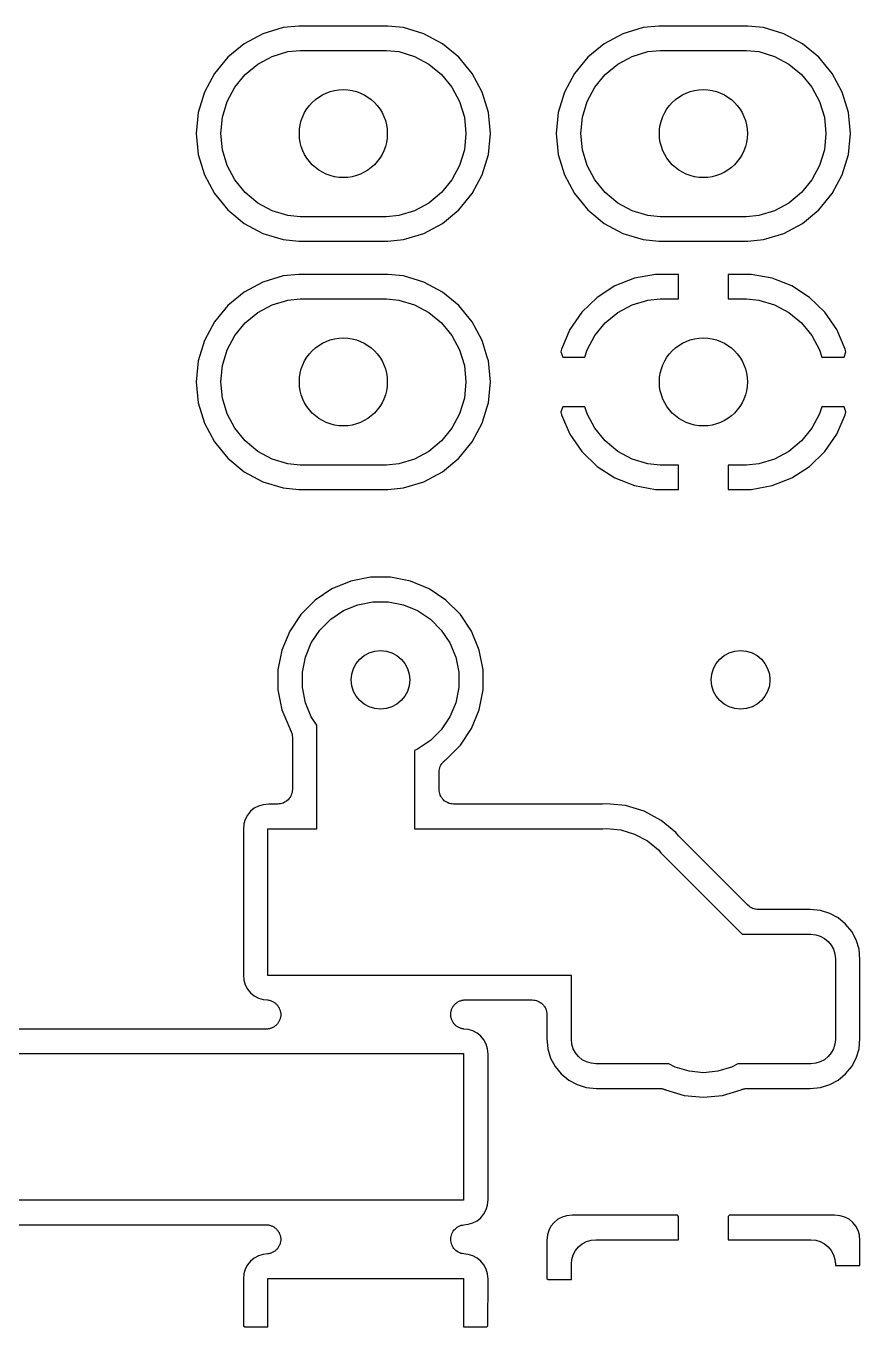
# Model space of a CAD drawing. Extents: x 44 to 126, y -146 to -44.
# Drawn here: x 97.47 to 106, y -107.46 to -94.15 of the extents above; entities that cross this region are included whole.
import ezdxf

# ---------------------------------------------------------------- set-up
doc = ezdxf.new("R2010")
doc.units = 0
doc.layers.add('BLACK', color=7, linetype='CONTINUOUS')

msp = doc.modelspace()

# ---------------------------------------------------------------- linework, layer by layer
at = {"layer": 'BLACK', "linetype": 'CONTINUOUS'}
for p, q in [((100.095, -94.1659), (99.888, -94.2288)), ((100.257, -94.15), (100.095, -94.1659)), ((101.165, -94.15), (100.257, -94.15)), ((101.327, -94.1659), (101.165, -94.15)), ((101.534, -94.2288), (101.327, -94.1659)), ((103.778, -94.1659), (103.571, -94.2288)), ((103.94, -94.15), (103.778, -94.1659)), ((104.848, -94.15), (103.94, -94.15)), ((105.01, -94.1659), (104.848, -94.15)), ((105.217, -94.2288), (105.01, -94.1659)), ((99.6969, -94.331), (99.5294, -94.4684)), ((99.888, -94.2288), (99.6969, -94.331)), ((101.725, -94.331), (101.534, -94.2288)), ((101.893, -94.4684), (101.725, -94.331)), ((103.38, -94.331), (103.212, -94.4684)), ((103.571, -94.2288), (103.38, -94.331)), ((105.408, -94.331), (105.217, -94.2288)), ((105.576, -94.4684), (105.408, -94.331)), ((99.5294, -94.4684), (99.392, -94.6359)), ((99.8365, -94.5398), (99.9841, -94.4609)), ((99.9841, -94.4609), (100.144, -94.4123)), ((100.144, -94.4123), (100.269, -94.4)), ((100.269, -94.4), (101.153, -94.4)), ((101.153, -94.4), (101.278, -94.4123)), ((101.278, -94.4123), (101.438, -94.4609)), ((101.438, -94.4609), (101.586, -94.5398)), ((102.03, -94.6359), (101.893, -94.4684)), ((103.212, -94.4684), (103.075, -94.6359)), ((103.519, -94.5398), (103.667, -94.4609)), ((103.667, -94.4609), (103.827, -94.4123)), ((103.827, -94.4123), (103.952, -94.4)), ((103.952, -94.4), (104.836, -94.4)), ((104.836, -94.4), (104.961, -94.4123)), ((104.961, -94.4123), (105.121, -94.4609)), ((105.121, -94.4609), (105.269, -94.5398)), ((105.713, -94.6359), (105.576, -94.4684)), ((99.7071, -94.6461), (99.8365, -94.5398)), ((101.586, -94.5398), (101.715, -94.6461)), ((103.39, -94.6461), (103.519, -94.5398)), ((105.269, -94.5398), (105.398, -94.6461)), ((99.392, -94.6359), (99.2898, -94.827)), ((99.6008, -94.7755), (99.7071, -94.6461)), ((101.715, -94.6461), (101.821, -94.7755)), ((102.132, -94.827), (102.03, -94.6359)), ((103.075, -94.6359), (102.973, -94.827)), ((103.284, -94.7755), (103.39, -94.6461)), ((105.398, -94.6461), (105.504, -94.7755)), ((105.815, -94.827), (105.713, -94.6359)), ((99.2898, -94.827), (99.2269, -95.0344)), ((99.5219, -94.9231), (99.6008, -94.7755)), ((101.821, -94.7755), (101.9, -94.9231)), ((102.195, -95.0344), (102.132, -94.827)), ((102.973, -94.827), (102.91, -95.0344)), ((103.205, -94.9231), (103.284, -94.7755)), ((105.504, -94.7755), (105.583, -94.9231)), ((105.878, -95.0344), (105.815, -94.827)), ((99.4733, -95.0834), (99.5219, -94.9231)), ((101.9, -94.9231), (101.949, -95.0834)), ((103.156, -95.0834), (103.205, -94.9231)), ((105.583, -94.9231), (105.632, -95.0834)), ((99.2269, -95.0344), (99.2057, -95.25)), ((99.4569, -95.25), (99.4733, -95.0834)), ((101.949, -95.0834), (101.965, -95.25)), ((102.216, -95.25), (102.195, -95.0344)), ((102.91, -95.0344), (102.889, -95.25)), ((103.14, -95.25), (103.156, -95.0834)), ((105.632, -95.0834), (105.648, -95.25)), ((105.899, -95.25), (105.878, -95.0344)), ((99.2057, -95.25), (99.2269, -95.4656)), ((99.4733, -95.4166), (99.4569, -95.25)), ((101.965, -95.25), (101.949, -95.4166)), ((102.195, -95.4656), (102.216, -95.25)), ((102.889, -95.25), (102.91, -95.4656)), ((103.156, -95.4166), (103.14, -95.25)), ((105.648, -95.25), (105.632, -95.4166)), ((105.878, -95.4656), (105.899, -95.25)), ((99.2269, -95.4656), (99.2898, -95.673)), ((99.5219, -95.5769), (99.4733, -95.4166)), ((101.949, -95.4166), (101.9, -95.5769)), ((102.132, -95.673), (102.195, -95.4656)), ((102.91, -95.4656), (102.973, -95.673)), ((103.205, -95.5769), (103.156, -95.4166)), ((105.632, -95.4166), (105.583, -95.5769)), ((105.815, -95.673), (105.878, -95.4656)), ((99.6008, -95.7245), (99.5219, -95.5769)), ((101.9, -95.5769), (101.821, -95.7245)), ((103.284, -95.7245), (103.205, -95.5769)), ((105.583, -95.5769), (105.504, -95.7245)), ((99.2898, -95.673), (99.392, -95.8641)), ((99.7071, -95.8539), (99.6008, -95.7245)), ((101.821, -95.7245), (101.715, -95.8539)), ((102.03, -95.8641), (102.132, -95.673)), ((102.973, -95.673), (103.075, -95.8641)), ((103.39, -95.8539), (103.284, -95.7245)), ((105.504, -95.7245), (105.398, -95.8539)), ((105.713, -95.8641), (105.815, -95.673)), ((99.392, -95.8641), (99.5294, -96.0316)), ((99.8365, -95.9602), (99.7071, -95.8539)), ((101.715, -95.8539), (101.586, -95.9602)), ((101.893, -96.0316), (102.03, -95.8641)), ((103.075, -95.8641), (103.212, -96.0316)), ((103.519, -95.9602), (103.39, -95.8539)), ((105.398, -95.8539), (105.269, -95.9602)), ((105.576, -96.0316), (105.713, -95.8641)), ((99.5294, -96.0316), (99.6969, -96.169)), ((99.9841, -96.0391), (99.8365, -95.9602)), ((100.144, -96.0877), (99.9841, -96.0391)), ((101.438, -96.0391), (101.278, -96.0877)), ((101.586, -95.9602), (101.438, -96.0391)), ((101.725, -96.169), (101.893, -96.0316)), ((103.212, -96.0316), (103.38, -96.169)), ((103.667, -96.0391), (103.519, -95.9602)), ((103.827, -96.0877), (103.667, -96.0391)), ((105.121, -96.0391), (104.961, -96.0877)), ((105.269, -95.9602), (105.121, -96.0391)), ((105.408, -96.169), (105.576, -96.0316)), ((99.6969, -96.169), (99.888, -96.2712)), ((100.269, -96.1), (100.144, -96.0877)), ((101.153, -96.1), (100.269, -96.1)), ((101.278, -96.0877), (101.153, -96.1)), ((101.534, -96.2712), (101.725, -96.169)), ((103.38, -96.169), (103.571, -96.2712)), ((103.952, -96.1), (103.827, -96.0877)), ((104.836, -96.1), (103.952, -96.1)), ((104.961, -96.0877), (104.836, -96.1)), ((105.217, -96.2712), (105.408, -96.169)), ((99.888, -96.2712), (100.095, -96.3341)), ((100.095, -96.3341), (100.257, -96.35)), ((101.165, -96.35), (101.327, -96.3341)), ((101.327, -96.3341), (101.534, -96.2712)), ((103.571, -96.2712), (103.778, -96.3341)), ((103.778, -96.3341), (103.94, -96.35)), ((104.848, -96.35), (105.01, -96.3341)), ((105.01, -96.3341), (105.217, -96.2712)), ((100.257, -96.35), (101.165, -96.35)), ((103.94, -96.35), (104.848, -96.35)), ((100.095, -96.7059), (99.888, -96.7688)), ((100.257, -96.69), (100.095, -96.7059)), ((101.165, -96.69), (100.257, -96.69)), ((101.327, -96.7059), (101.165, -96.69)), ((101.534, -96.7688), (101.327, -96.7059)), ((103.69, -96.7292), (103.489, -96.8089)), ((103.904, -96.69), (103.69, -96.7292)), ((104.14, -96.69), (103.904, -96.69)), ((104.14, -96.94), (104.14, -96.69)), ((104.648, -96.69), (104.648, -96.94)), ((104.884, -96.69), (104.648, -96.69)), ((105.098, -96.7292), (104.884, -96.69)), ((105.299, -96.8089), (105.098, -96.7292)), ((99.888, -96.7688), (99.6969, -96.871)), ((101.725, -96.871), (101.534, -96.7688)), ((103.489, -96.8089), (103.307, -96.9264)), ((105.481, -96.9264), (105.299, -96.8089)), ((99.6969, -96.871), (99.5294, -97.0084)), ((99.9841, -97.0009), (100.144, -96.9523)), ((100.144, -96.9523), (100.269, -96.94)), ((100.269, -96.94), (101.153, -96.94)), ((101.153, -96.94), (101.278, -96.9523)), ((101.278, -96.9523), (101.438, -97.0009)), ((101.893, -97.0084), (101.725, -96.871)), ((103.307, -96.9264), (103.152, -97.077)), ((103.667, -97.0009), (103.827, -96.9523)), ((103.827, -96.9523), (103.952, -96.94)), ((103.952, -96.94), (104.14, -96.94)), ((104.648, -96.94), (104.836, -96.94)), ((104.836, -96.94), (104.961, -96.9523)), ((104.961, -96.9523), (105.121, -97.0009)), ((105.636, -97.077), (105.481, -96.9264)), ((99.5294, -97.0084), (99.392, -97.1759)), ((99.7071, -97.1861), (99.8365, -97.0798)), ((99.8365, -97.0798), (99.9841, -97.0009)), ((101.438, -97.0009), (101.586, -97.0798)), ((101.586, -97.0798), (101.715, -97.1861)), ((102.03, -97.1759), (101.893, -97.0084)), ((103.152, -97.077), (103.029, -97.2551)), ((103.39, -97.1861), (103.519, -97.0798)), ((103.519, -97.0798), (103.667, -97.0009)), ((105.121, -97.0009), (105.269, -97.0798)), ((105.269, -97.0798), (105.398, -97.1861)), ((105.759, -97.2551), (105.636, -97.077)), ((99.392, -97.1759), (99.2898, -97.367)), ((99.6008, -97.3155), (99.7071, -97.1861)), ((101.715, -97.1861), (101.821, -97.3155)), ((102.132, -97.367), (102.03, -97.1759)), ((103.029, -97.2551), (102.942, -97.4546)), ((103.284, -97.3155), (103.39, -97.1861)), ((105.398, -97.1861), (105.504, -97.3155)), ((105.846, -97.4546), (105.759, -97.2551)), ((99.2898, -97.367), (99.2269, -97.5744)), ((99.5219, -97.4631), (99.6008, -97.3155)), ((101.821, -97.3155), (101.9, -97.4631)), ((102.183, -97.536), (102.132, -97.367)), ((103.205, -97.4631), (103.284, -97.3155)), ((105.504, -97.3155), (105.583, -97.4631)), ((99.4733, -97.6234), (99.5219, -97.4631)), ((101.9, -97.4631), (101.949, -97.6234)), ((102.942, -97.4546), (102.936, -97.4834)), ((102.936, -97.4834), (102.955, -97.536)), ((103.183, -97.536), (103.205, -97.4631)), ((105.583, -97.4631), (105.605, -97.536)), ((105.833, -97.536), (105.852, -97.4834)), ((105.852, -97.4834), (105.846, -97.4546)), ((99.2269, -97.5744), (99.2057, -97.79)), ((99.4569, -97.79), (99.4733, -97.6234)), ((101.949, -97.6234), (101.965, -97.79)), ((102.195, -97.5744), (102.183, -97.536)), ((102.183, -97.536), (102.183, -97.536)), ((102.216, -97.79), (102.195, -97.5744)), ((102.955, -97.536), (103.183, -97.536)), ((105.605, -97.536), (105.833, -97.536)), ((99.2057, -97.79), (99.2269, -98.0056)), ((99.4733, -97.9566), (99.4569, -97.79)), ((101.965, -97.79), (101.949, -97.9566)), ((102.195, -98.0056), (102.216, -97.79)), ((99.2269, -98.0056), (99.2898, -98.213)), ((99.5219, -98.1169), (99.4733, -97.9566)), ((101.949, -97.9566), (101.9, -98.1169)), ((102.132, -98.213), (102.183, -98.044)), ((102.183, -98.044), (102.195, -98.0056)), ((102.183, -98.044), (102.183, -98.044)), ((102.955, -98.044), (102.936, -98.0966)), ((103.183, -98.044), (102.955, -98.044)), ((103.205, -98.1169), (103.183, -98.044)), ((105.605, -98.044), (105.583, -98.1169)), ((105.833, -98.044), (105.605, -98.044)), ((105.852, -98.0966), (105.833, -98.044)), ((99.6008, -98.2645), (99.5219, -98.1169)), ((101.9, -98.1169), (101.821, -98.2645)), ((102.936, -98.0966), (102.942, -98.1254)), ((102.942, -98.1254), (103.029, -98.3249)), ((103.284, -98.2645), (103.205, -98.1169)), ((105.583, -98.1169), (105.504, -98.2645)), ((105.759, -98.3249), (105.846, -98.1254)), ((105.846, -98.1254), (105.852, -98.0966)), ((99.2898, -98.213), (99.392, -98.4041)), ((99.7071, -98.3939), (99.6008, -98.2645)), ((101.821, -98.2645), (101.715, -98.3939)), ((102.03, -98.4041), (102.132, -98.213)), ((103.029, -98.3249), (103.152, -98.503)), ((103.39, -98.3939), (103.284, -98.2645)), ((105.504, -98.2645), (105.398, -98.3939)), ((105.636, -98.503), (105.759, -98.3249)), ((99.392, -98.4041), (99.5294, -98.5716)), ((99.8365, -98.5002), (99.7071, -98.3939)), ((101.715, -98.3939), (101.586, -98.5002)), ((101.893, -98.5716), (102.03, -98.4041)), ((103.519, -98.5002), (103.39, -98.3939)), ((105.398, -98.3939), (105.269, -98.5002)), ((99.5294, -98.5716), (99.6969, -98.709)), ((99.9841, -98.5791), (99.8365, -98.5002)), ((100.144, -98.6277), (99.9841, -98.5791)), ((101.438, -98.5791), (101.278, -98.6277)), ((101.586, -98.5002), (101.438, -98.5791)), ((101.725, -98.709), (101.893, -98.5716)), ((103.152, -98.503), (103.307, -98.6536)), ((103.667, -98.5791), (103.519, -98.5002)), ((103.827, -98.6277), (103.667, -98.5791)), ((105.121, -98.5791), (104.961, -98.6277)), ((105.269, -98.5002), (105.121, -98.5791)), ((105.481, -98.6536), (105.636, -98.503)), ((99.6969, -98.709), (99.888, -98.8112)), ((100.269, -98.64), (100.144, -98.6277)), ((101.153, -98.64), (100.269, -98.64)), ((101.278, -98.6277), (101.153, -98.64)), ((101.534, -98.8112), (101.725, -98.709)), ((103.307, -98.6536), (103.489, -98.7711)), ((103.952, -98.64), (103.827, -98.6277)), ((104.14, -98.64), (103.952, -98.64)), ((104.14, -98.89), (104.14, -98.64)), ((104.836, -98.64), (104.648, -98.64)), ((104.648, -98.64), (104.648, -98.89)), ((104.961, -98.6277), (104.836, -98.64)), ((105.299, -98.7711), (105.481, -98.6536)), ((99.888, -98.8112), (100.095, -98.8741)), ((101.327, -98.8741), (101.534, -98.8112)), ((103.489, -98.7711), (103.69, -98.8508)), ((103.69, -98.8508), (103.904, -98.89)), ((104.884, -98.89), (105.098, -98.8508)), ((105.098, -98.8508), (105.299, -98.7711)), ((100.095, -98.8741), (100.257, -98.89)), ((100.257, -98.89), (101.165, -98.89)), ((101.165, -98.89), (101.327, -98.8741)), ((103.904, -98.89), (104.14, -98.89)), ((104.648, -98.89), (104.884, -98.89)), ((100.989, -99.788), (100.786, -99.8284)), ((101.195, -99.788), (100.989, -99.788)), ((101.398, -99.8284), (101.195, -99.788)), ((100.595, -99.9075), (100.423, -100.022)), ((100.786, -99.8284), (100.595, -99.9075)), ((101.589, -99.9075), (101.398, -99.8284)), ((101.761, -100.022), (101.589, -99.9075)), ((100.423, -100.022), (100.276, -100.169)), ((100.859, -100.069), (101.013, -100.038)), ((101.013, -100.038), (101.171, -100.038)), ((101.171, -100.038), (101.325, -100.069)), ((101.908, -100.169), (101.761, -100.022)), ((100.276, -100.169), (100.162, -100.341)), ((100.582, -100.217), (100.713, -100.129)), ((100.713, -100.129), (100.859, -100.069)), ((101.325, -100.069), (101.471, -100.129)), ((101.471, -100.129), (101.602, -100.217)), ((102.022, -100.341), (101.908, -100.169)), ((100.471, -100.328), (100.582, -100.217)), ((101.602, -100.217), (101.713, -100.328)), ((100.162, -100.341), (100.082, -100.532)), ((100.323, -100.605), (100.383, -100.459)), ((100.383, -100.459), (100.471, -100.328)), ((101.713, -100.328), (101.801, -100.459)), ((101.801, -100.459), (101.861, -100.605)), ((102.102, -100.532), (102.022, -100.341)), ((100.082, -100.532), (100.042, -100.735)), ((102.142, -100.735), (102.102, -100.532)), ((100.292, -100.759), (100.323, -100.605)), ((101.861, -100.605), (101.892, -100.759)), ((100.042, -100.735), (100.042, -100.941)), ((100.292, -100.917), (100.292, -100.759)), ((101.892, -100.759), (101.892, -100.917)), ((102.142, -100.941), (102.142, -100.735)), ((100.042, -100.941), (100.082, -101.144)), ((100.323, -101.071), (100.292, -100.917)), ((101.892, -100.917), (101.861, -101.071)), ((102.102, -101.144), (102.142, -100.941)), ((100.383, -101.217), (100.323, -101.071)), ((101.861, -101.071), (101.801, -101.217)), ((100.082, -101.144), (100.162, -101.335)), ((100.44, -101.302), (100.383, -101.217)), ((101.801, -101.217), (101.713, -101.348)), ((102.022, -101.335), (102.102, -101.144)), ((100.162, -101.335), (100.165, -101.34)), ((100.165, -101.34), (100.165, -101.34)), ((100.165, -101.34), (100.165, -101.341)), ((100.165, -101.341), (100.165, -101.341)), ((100.165, -101.341), (100.166, -101.342)), ((100.166, -101.342), (100.172, -101.354)), ((100.172, -101.354), (100.179, -101.366)), ((100.179, -101.366), (100.179, -101.367)), ((100.179, -101.367), (100.179, -101.368)), ((100.179, -101.368), (100.183, -101.381)), ((100.183, -101.381), (100.187, -101.394)), ((100.44, -102.36), (100.44, -101.302)), ((101.713, -101.348), (101.602, -101.459)), ((101.908, -101.507), (102.022, -101.335)), ((100.187, -101.394), (100.187, -101.395)), ((100.187, -101.395), (100.187, -101.396)), ((100.187, -101.396), (100.189, -101.41)), ((100.189, -101.41), (100.19, -101.424)), ((100.19, -101.424), (100.19, -101.958)), ((101.602, -101.459), (101.471, -101.547)), ((101.761, -101.654), (101.908, -101.507)), ((101.471, -101.547), (101.44, -101.56)), ((101.44, -101.56), (101.44, -102.36)), ((101.746, -101.666), (101.757, -101.657)), ((101.757, -101.657), (101.761, -101.654)), ((101.69, -101.779), (101.692, -101.766)), ((101.69, -101.781), (101.69, -101.779)), ((101.69, -101.958), (101.69, -101.781)), ((101.69, -101.781), (101.69, -101.781)), ((101.69, -101.781), (101.69, -101.781)), ((101.69, -101.781), (101.69, -101.781)), ((101.692, -101.766), (101.693, -101.752)), ((101.693, -101.75), (101.697, -101.737)), ((101.693, -101.751), (101.693, -101.75)), ((101.693, -101.752), (101.693, -101.751)), ((101.697, -101.737), (101.702, -101.724)), ((101.702, -101.722), (101.709, -101.71)), ((101.702, -101.723), (101.702, -101.722)), ((101.702, -101.724), (101.702, -101.723)), ((101.709, -101.71), (101.715, -101.698)), ((101.715, -101.698), (101.716, -101.697)), ((101.716, -101.697), (101.725, -101.686)), ((101.716, -101.697), (101.716, -101.697)), ((101.725, -101.686), (101.734, -101.675)), ((101.734, -101.675), (101.735, -101.675)), ((101.735, -101.674), (101.746, -101.666)), ((101.735, -101.675), (101.735, -101.674)), ((100.155, -102.054), (100.146, -102.065)), ((100.164, -102.043), (100.155, -102.054)), ((100.171, -102.029), (100.164, -102.042)), ((100.164, -102.042), (100.164, -102.042)), ((100.164, -102.042), (100.164, -102.043)), ((100.178, -102.017), (100.171, -102.029)), ((100.182, -102.003), (100.178, -102.016)), ((100.178, -102.016), (100.178, -102.017)), ((100.178, -102.017), (100.178, -102.017)), ((100.187, -101.989), (100.182, -102.003)), ((100.188, -101.974), (100.187, -101.988)), ((100.187, -101.988), (100.187, -101.989)), ((100.187, -101.989), (100.187, -101.989)), ((100.19, -101.96), (100.188, -101.974)), ((100.19, -101.958), (100.19, -101.959)), ((100.19, -101.959), (100.19, -101.959)), ((100.19, -101.959), (100.19, -101.959)), ((100.19, -101.959), (100.19, -101.96)), ((101.691, -101.972), (101.69, -101.958)), ((101.693, -101.986), (101.691, -101.972)), ((101.693, -101.987), (101.693, -101.986)), ((101.697, -102.001), (101.693, -101.987)), ((101.693, -101.987), (101.693, -101.987)), ((101.701, -102.014), (101.697, -102.001)), ((101.701, -102.015), (101.701, -102.014)), ((101.708, -102.028), (101.701, -102.015)), ((101.701, -102.015), (101.701, -102.015)), ((101.714, -102.04), (101.708, -102.028)), ((101.715, -102.041), (101.714, -102.04)), ((101.724, -102.052), (101.715, -102.041)), ((101.715, -102.041), (101.715, -102.041)), ((101.733, -102.063), (101.724, -102.052)), ((99.7624, -102.182), (99.7311, -102.22)), ((99.8004, -102.151), (99.7624, -102.182)), ((99.8439, -102.128), (99.8004, -102.151)), ((99.891, -102.114), (99.8439, -102.128)), ((99.9474, -102.108), (99.891, -102.114)), ((100.04, -102.108), (99.9474, -102.108)), ((100.054, -102.107), (100.04, -102.108)), ((100.068, -102.105), (100.054, -102.107)), ((100.069, -102.105), (100.068, -102.105)), ((100.083, -102.101), (100.069, -102.105)), ((100.069, -102.105), (100.069, -102.105)), ((100.096, -102.097), (100.083, -102.101)), ((100.097, -102.097), (100.096, -102.097)), ((100.11, -102.09), (100.097, -102.097)), ((100.097, -102.097), (100.097, -102.097)), ((100.122, -102.084), (100.11, -102.09)), ((100.123, -102.083), (100.122, -102.084)), ((100.134, -102.074), (100.123, -102.083)), ((100.123, -102.083), (100.123, -102.083)), ((100.145, -102.065), (100.134, -102.074)), ((100.146, -102.065), (100.145, -102.065)), ((100.145, -102.065), (100.145, -102.065)), ((101.734, -102.064), (101.733, -102.063)), ((101.733, -102.063), (101.733, -102.063)), ((101.744, -102.073), (101.734, -102.064)), ((101.755, -102.082), (101.744, -102.073)), ((101.756, -102.082), (101.755, -102.082)), ((101.769, -102.089), (101.756, -102.082)), ((101.756, -102.082), (101.756, -102.082)), ((101.781, -102.096), (101.769, -102.089)), ((101.782, -102.096), (101.781, -102.096)), ((101.781, -102.096), (101.781, -102.096)), ((101.795, -102.101), (101.782, -102.096)), ((101.809, -102.105), (101.795, -102.101)), ((101.81, -102.105), (101.809, -102.105)), ((101.809, -102.105), (101.809, -102.105)), ((101.824, -102.106), (101.81, -102.105)), ((101.838, -102.108), (101.824, -102.106)), ((101.839, -102.108), (101.838, -102.108)), ((101.84, -102.108), (101.839, -102.108)), ((101.839, -102.108), (101.839, -102.108)), ((101.839, -102.108), (101.839, -102.108)), ((101.933, -102.108), (101.84, -102.108)), ((101.945, -102.109), (101.933, -102.108)), ((101.951, -102.109), (101.945, -102.109)), ((101.958, -102.11), (101.951, -102.109)), ((101.96, -102.11), (101.958, -102.11)), ((103.346, -102.11), (101.96, -102.11)), ((103.352, -102.109), (103.346, -102.11)), ((103.359, -102.109), (103.352, -102.109)), ((103.361, -102.109), (103.359, -102.109)), ((103.402, -102.105), (103.361, -102.109)), ((103.444, -102.109), (103.402, -102.105)), ((103.599, -102.124), (103.444, -102.109)), ((103.444, -102.109), (103.444, -102.109)), ((103.787, -102.182), (103.599, -102.124)), ((103.961, -102.275), (103.787, -102.182)), ((99.6936, -102.311), (99.6881, -102.367)), ((99.7079, -102.264), (99.6936, -102.311)), ((99.7311, -102.22), (99.7079, -102.264)), ((104.113, -102.399), (103.961, -102.275)), ((99.6881, -102.367), (99.6881, -103.853)), ((99.94, -103.86), (99.94, -102.36)), ((99.94, -102.36), (100.44, -102.36)), ((101.44, -102.36), (103.366, -102.36)), ((103.366, -102.36), (103.402, -102.356)), ((103.402, -102.356), (103.439, -102.36)), ((103.439, -102.36), (103.439, -102.36)), ((103.439, -102.36), (103.55, -102.371)), ((103.55, -102.371), (103.691, -102.414)), ((103.691, -102.414), (103.821, -102.483)), ((104.14, -102.432), (104.113, -102.399)), ((104.144, -102.436), (104.14, -102.432)), ((104.148, -102.441), (104.144, -102.436)), ((104.15, -102.443), (104.148, -102.441)), ((104.85, -103.143), (104.15, -102.443)), ((103.821, -102.483), (103.935, -102.577)), ((103.935, -102.577), (103.959, -102.606)), ((103.959, -102.606), (104.792, -103.439)), ((104.861, -103.152), (104.85, -103.143)), ((104.871, -103.161), (104.861, -103.152)), ((104.872, -103.161), (104.871, -103.161)), ((104.872, -103.162), (104.872, -103.161)), ((104.885, -103.168), (104.872, -103.162)), ((104.897, -103.175), (104.885, -103.168)), ((104.898, -103.175), (104.897, -103.175)), ((104.898, -103.176), (104.898, -103.175)), ((104.912, -103.18), (104.898, -103.176)), ((104.925, -103.184), (104.912, -103.18)), ((104.926, -103.184), (104.925, -103.184)), ((104.94, -103.186), (104.926, -103.184)), ((104.926, -103.184), (104.926, -103.184)), ((104.954, -103.187), (104.94, -103.186)), ((104.955, -103.187), (104.954, -103.187)), ((104.956, -103.187), (104.955, -103.187)), ((104.955, -103.187), (104.955, -103.187)), ((104.955, -103.187), (104.955, -103.187)), ((105.487, -103.187), (104.956, -103.187)), ((105.592, -103.197), (105.487, -103.187)), ((105.686, -103.226), (105.592, -103.197)), ((105.772, -103.272), (105.686, -103.226)), ((105.848, -103.335), (105.772, -103.272)), ((105.911, -103.411), (105.848, -103.335)), ((104.792, -103.439), (105.494, -103.439)), ((105.494, -103.439), (105.543, -103.444)), ((105.543, -103.444), (105.59, -103.458)), ((105.59, -103.458), (105.633, -103.481)), ((105.633, -103.481), (105.671, -103.512)), ((105.671, -103.512), (105.702, -103.55)), ((105.957, -103.497), (105.911, -103.411)), ((105.986, -103.591), (105.957, -103.497)), ((105.702, -103.55), (105.725, -103.593)), ((105.725, -103.593), (105.739, -103.64)), ((105.739, -103.64), (105.744, -103.689)), ((105.996, -103.696), (105.986, -103.591)), ((105.744, -103.689), (105.744, -104.514)), ((105.996, -104.507), (105.996, -103.696)), ((99.6881, -103.853), (99.6936, -103.909)), ((99.6936, -103.909), (99.7079, -103.956)), ((103.044, -103.86), (99.94, -103.86)), ((103.044, -104.514), (103.044, -103.86)), ((99.7079, -103.956), (99.7311, -104)), ((99.7311, -104), (99.7624, -104.038)), ((99.7624, -104.038), (99.8004, -104.069)), ((99.8004, -104.069), (99.8439, -104.092)), ((99.8439, -104.092), (99.891, -104.106)), ((99.891, -104.106), (99.9351, -104.111)), ((99.9351, -104.111), (99.9371, -104.111)), ((99.9371, -104.111), (99.9443, -104.112)), ((99.9443, -104.112), (99.9515, -104.113)), ((99.9515, -104.113), (99.9586, -104.116)), ((99.9586, -104.116), (99.9658, -104.117)), ((99.9658, -104.117), (99.9725, -104.12)), ((99.9725, -104.12), (99.9794, -104.122)), ((99.9794, -104.122), (99.9859, -104.126)), ((99.9859, -104.126), (99.9927, -104.129)), ((99.9927, -104.129), (99.9987, -104.133)), ((99.9987, -104.133), (100.005, -104.136)), ((100.005, -104.136), (100.011, -104.141)), ((100.011, -104.141), (100.017, -104.145)), ((100.017, -104.145), (100.022, -104.15)), ((100.022, -104.15), (100.028, -104.155)), ((100.028, -104.155), (100.032, -104.161)), ((100.032, -104.161), (100.037, -104.166)), ((100.037, -104.166), (100.041, -104.172)), ((100.041, -104.172), (100.046, -104.178)), ((100.046, -104.178), (100.049, -104.184)), ((100.049, -104.184), (100.053, -104.191)), ((101.828, -104.189), (101.832, -104.183)), ((101.832, -104.183), (101.835, -104.176)), ((101.835, -104.176), (101.84, -104.17)), ((101.84, -104.17), (101.844, -104.164)), ((101.844, -104.164), (101.849, -104.159)), ((101.849, -104.159), (101.854, -104.154)), ((101.854, -104.154), (101.86, -104.149)), ((101.86, -104.149), (101.865, -104.144)), ((101.865, -104.144), (101.871, -104.14)), ((101.871, -104.14), (101.877, -104.135)), ((101.877, -104.135), (101.883, -104.132)), ((101.883, -104.132), (101.889, -104.128)), ((101.889, -104.128), (101.896, -104.125)), ((101.896, -104.125), (101.902, -104.121)), ((101.902, -104.121), (101.91, -104.119)), ((101.91, -104.119), (101.916, -104.116)), ((101.916, -104.116), (101.924, -104.115)), ((101.924, -104.115), (101.931, -104.113)), ((101.931, -104.113), (101.938, -104.112)), ((101.938, -104.112), (101.945, -104.111)), ((101.945, -104.111), (101.952, -104.111)), ((101.952, -104.111), (101.96, -104.11)), ((101.96, -104.11), (102.642, -104.11)), ((102.642, -104.11), (102.643, -104.11)), ((102.643, -104.11), (102.643, -104.11)), ((102.643, -104.11), (102.643, -104.11)), ((102.643, -104.11), (102.644, -104.11)), ((102.644, -104.11), (102.658, -104.112)), ((102.658, -104.112), (102.672, -104.113)), ((102.672, -104.113), (102.673, -104.113)), ((102.673, -104.113), (102.673, -104.113)), ((102.673, -104.113), (102.687, -104.118)), ((102.687, -104.118), (102.7, -104.122)), ((102.7, -104.122), (102.701, -104.122)), ((102.701, -104.122), (102.701, -104.122)), ((102.701, -104.122), (102.714, -104.129)), ((102.714, -104.129), (102.726, -104.136)), ((102.726, -104.136), (102.726, -104.136)), ((102.726, -104.136), (102.727, -104.136)), ((102.727, -104.136), (102.738, -104.145)), ((102.738, -104.145), (102.749, -104.154)), ((102.749, -104.154), (102.749, -104.155)), ((102.749, -104.155), (102.749, -104.155)), ((102.749, -104.155), (102.758, -104.166)), ((102.758, -104.166), (102.767, -104.177)), ((102.767, -104.177), (102.767, -104.177)), ((102.767, -104.177), (102.768, -104.178)), ((102.768, -104.178), (102.774, -104.19)), ((100.053, -104.191), (100.056, -104.197)), ((100.059, -104.318), (100.055, -104.325)), ((100.056, -104.197), (100.059, -104.204)), ((100.059, -104.204), (100.062, -104.211)), ((100.061, -104.311), (100.059, -104.318)), ((100.064, -104.304), (100.061, -104.311)), ((100.062, -104.211), (100.064, -104.218)), ((100.064, -104.218), (100.066, -104.225)), ((100.065, -104.297), (100.064, -104.304)), ((100.067, -104.29), (100.065, -104.297)), ((100.066, -104.225), (100.068, -104.232)), ((100.068, -104.283), (100.067, -104.29)), ((100.068, -104.232), (100.068, -104.239)), ((100.068, -104.239), (100.07, -104.246)), ((100.07, -104.276), (100.068, -104.283)), ((100.07, -104.246), (100.07, -104.254)), ((100.07, -104.254), (100.07, -104.261)), ((100.07, -104.261), (100.07, -104.268)), ((100.07, -104.268), (100.07, -104.276)), ((101.81, -104.244), (101.812, -104.237)), ((101.81, -104.252), (101.81, -104.244)), ((101.81, -104.259), (101.81, -104.252)), ((101.81, -104.266), (101.81, -104.259)), ((101.81, -104.274), (101.81, -104.266)), ((101.812, -104.281), (101.81, -104.274)), ((101.812, -104.237), (101.813, -104.23)), ((101.812, -104.288), (101.812, -104.281)), ((101.814, -104.295), (101.812, -104.288)), ((101.813, -104.23), (101.815, -104.223)), ((101.816, -104.302), (101.814, -104.295)), ((101.815, -104.223), (101.816, -104.216)), ((101.816, -104.216), (101.819, -104.209)), ((101.818, -104.309), (101.816, -104.302)), ((101.821, -104.316), (101.818, -104.309)), ((101.819, -104.209), (101.821, -104.202)), ((101.821, -104.202), (101.825, -104.195)), ((101.824, -104.323), (101.821, -104.316)), ((101.825, -104.195), (101.828, -104.189)), ((102.774, -104.19), (102.781, -104.203)), ((102.781, -104.203), (102.781, -104.203)), ((102.781, -104.203), (102.781, -104.204)), ((102.781, -104.204), (102.785, -104.217)), ((102.785, -104.217), (102.789, -104.231)), ((102.789, -104.231), (102.789, -104.231)), ((102.789, -104.231), (102.789, -104.232)), ((102.789, -104.232), (102.791, -104.246)), ((102.791, -104.246), (102.792, -104.26)), ((102.792, -104.26), (102.792, -104.507)), ((99.9204, -104.41), (96.0419, -104.41)), ((99.9276, -104.409), (99.9204, -104.41)), ((99.9349, -104.409), (99.9276, -104.409)), ((99.9422, -104.408), (99.9349, -104.409)), ((99.9495, -104.407), (99.9422, -104.408)), ((99.9565, -104.405), (99.9495, -104.407)), ((99.9636, -104.404), (99.9565, -104.405)), ((99.9705, -104.401), (99.9636, -104.404)), ((99.9775, -104.399), (99.9705, -104.401)), ((99.984, -104.395), (99.9775, -104.399)), ((99.9907, -104.392), (99.984, -104.395)), ((99.9969, -104.388), (99.9907, -104.392)), ((100.003, -104.385), (99.9969, -104.388)), ((100.009, -104.38), (100.003, -104.385)), ((100.015, -104.376), (100.009, -104.38)), ((100.02, -104.371), (100.015, -104.376)), ((100.026, -104.366), (100.02, -104.371)), ((100.031, -104.361), (100.026, -104.366)), ((100.036, -104.356), (100.031, -104.361)), ((100.04, -104.35), (100.036, -104.356)), ((100.045, -104.344), (100.04, -104.35)), ((100.048, -104.337), (100.045, -104.344)), ((100.052, -104.331), (100.048, -104.337)), ((100.055, -104.325), (100.052, -104.331)), ((101.827, -104.329), (101.824, -104.323)), ((101.831, -104.336), (101.827, -104.329)), ((101.834, -104.342), (101.831, -104.336)), ((101.839, -104.348), (101.834, -104.342)), ((101.843, -104.354), (101.839, -104.348)), ((101.848, -104.359), (101.843, -104.354)), ((101.852, -104.365), (101.848, -104.359)), ((101.858, -104.37), (101.852, -104.365)), ((101.863, -104.375), (101.858, -104.37)), ((101.869, -104.379), (101.863, -104.375)), ((101.875, -104.384), (101.869, -104.379)), ((101.881, -104.387), (101.875, -104.384)), ((101.887, -104.391), (101.881, -104.387)), ((101.894, -104.394), (101.887, -104.391)), ((101.901, -104.398), (101.894, -104.394)), ((101.908, -104.4), (101.901, -104.398)), ((101.914, -104.403), (101.908, -104.4)), ((101.921, -104.404), (101.914, -104.403)), ((101.928, -104.407), (101.921, -104.404)), ((101.936, -104.408), (101.928, -104.407)), ((101.943, -104.409), (101.936, -104.408)), ((101.945, -104.409), (101.943, -104.409)), ((101.989, -104.414), (101.945, -104.409)), ((102.036, -104.428), (101.989, -104.414)), ((102.08, -104.451), (102.036, -104.428)), ((102.118, -104.482), (102.08, -104.451)), ((102.149, -104.52), (102.118, -104.482)), ((102.172, -104.564), (102.149, -104.52)), ((102.186, -104.611), (102.172, -104.564)), ((102.792, -104.507), (102.802, -104.612)), ((103.049, -104.563), (103.044, -104.514)), ((103.063, -104.61), (103.049, -104.563)), ((105.739, -104.563), (105.725, -104.61)), ((105.744, -104.514), (105.739, -104.563)), ((105.986, -104.612), (105.996, -104.507)), ((95.64, -104.66), (101.94, -104.66)), ((101.94, -104.66), (101.94, -106.16)), ((102.192, -104.667), (102.186, -104.611)), ((102.192, -106.153), (102.192, -104.667)), ((102.802, -104.612), (102.831, -104.706)), ((102.831, -104.706), (102.877, -104.792)), ((103.086, -104.653), (103.063, -104.61)), ((103.117, -104.691), (103.086, -104.653)), ((103.155, -104.722), (103.117, -104.691)), ((105.671, -104.691), (105.633, -104.722)), ((105.702, -104.653), (105.671, -104.691)), ((105.725, -104.61), (105.702, -104.653)), ((105.911, -104.792), (105.957, -104.706)), ((105.957, -104.706), (105.986, -104.612)), ((102.877, -104.792), (102.94, -104.868)), ((103.198, -104.745), (103.155, -104.722)), ((103.245, -104.759), (103.198, -104.745)), ((103.294, -104.764), (103.245, -104.759)), ((104.042, -104.764), (103.294, -104.764)), ((104.106, -104.798), (104.042, -104.764)), ((104.247, -104.841), (104.106, -104.798)), ((104.394, -104.855), (104.247, -104.841)), ((104.541, -104.841), (104.394, -104.855)), ((104.682, -104.798), (104.541, -104.841)), ((104.746, -104.764), (104.682, -104.798)), ((105.494, -104.764), (104.746, -104.764)), ((105.543, -104.759), (105.494, -104.764)), ((105.59, -104.745), (105.543, -104.759)), ((105.633, -104.722), (105.59, -104.745)), ((105.848, -104.868), (105.911, -104.792)), ((102.94, -104.868), (103.016, -104.931)), ((103.016, -104.931), (103.102, -104.977)), ((103.102, -104.977), (103.196, -105.006)), ((105.592, -105.006), (105.686, -104.977)), ((105.686, -104.977), (105.772, -104.931)), ((105.772, -104.931), (105.848, -104.868)), ((103.196, -105.006), (103.301, -105.016)), ((103.301, -105.016), (103.946, -105.016)), ((103.946, -105.016), (103.948, -105.016)), ((103.948, -105.016), (103.954, -105.017)), ((103.954, -105.017), (103.961, -105.017)), ((103.961, -105.017), (103.969, -105.018)), ((103.969, -105.018), (103.977, -105.019)), ((103.977, -105.019), (103.983, -105.021)), ((103.983, -105.021), (103.99, -105.022)), ((103.99, -105.022), (103.997, -105.026)), ((103.997, -105.026), (104.005, -105.028)), ((104.005, -105.028), (104.007, -105.029)), ((104.007, -105.029), (104.198, -105.087)), ((104.198, -105.087), (104.394, -105.106)), ((104.394, -105.106), (104.59, -105.087)), ((104.59, -105.087), (104.782, -105.029)), ((104.782, -105.029), (104.785, -105.027)), ((104.785, -105.027), (104.793, -105.025)), ((104.793, -105.025), (104.8, -105.022)), ((104.8, -105.022), (104.807, -105.021)), ((104.807, -105.021), (104.813, -105.019)), ((104.813, -105.019), (104.821, -105.018)), ((104.821, -105.018), (104.829, -105.016)), ((104.829, -105.016), (104.836, -105.017)), ((104.836, -105.017), (104.842, -105.016)), ((104.842, -105.016), (105.487, -105.016)), ((105.487, -105.016), (105.592, -105.006)), ((101.94, -106.16), (95.64, -106.16)), ((102.186, -106.209), (102.192, -106.153)), ((102.118, -106.338), (102.149, -106.3)), ((102.149, -106.3), (102.172, -106.256)), ((102.172, -106.256), (102.186, -106.209)), ((103.051, -106.312), (102.995, -106.318)), ((104.128, -106.314), (103.051, -106.312)), ((104.14, -106.326), (104.128, -106.314)), ((104.66, -106.314), (104.648, -106.326)), ((105.737, -106.312), (104.66, -106.314)), ((105.793, -106.318), (105.737, -106.312)), ((96.0419, -106.41), (99.9204, -106.41)), ((99.9204, -106.41), (99.9224, -106.41)), ((99.9224, -106.41), (99.9297, -106.411)), ((99.9297, -106.411), (99.937, -106.411)), ((99.937, -106.411), (99.9442, -106.412)), ((99.9442, -106.412), (99.9515, -106.413)), ((99.9515, -106.413), (99.9585, -106.415)), ((99.9585, -106.415), (99.9656, -106.417)), ((99.9656, -106.417), (99.9724, -106.42)), ((99.9724, -106.42), (99.9794, -106.422)), ((99.9794, -106.422), (99.9858, -106.426)), ((99.9858, -106.426), (99.9926, -106.429)), ((99.9926, -106.429), (99.9986, -106.433)), ((99.9986, -106.433), (100.005, -106.436)), ((100.005, -106.436), (100.011, -106.441)), ((100.011, -106.441), (100.017, -106.445)), ((100.017, -106.445), (100.022, -106.45)), ((101.855, -106.454), (101.865, -106.444)), ((101.865, -106.444), (101.877, -106.436)), ((101.865, -106.444), (101.865, -106.444)), ((101.865, -106.444), (101.865, -106.444)), ((101.877, -106.436), (101.889, -106.428)), ((101.889, -106.428), (101.903, -106.422)), ((101.889, -106.428), (101.889, -106.428)), ((101.889, -106.428), (101.889, -106.428)), ((101.903, -106.422), (101.916, -106.416)), ((101.916, -106.416), (101.93, -106.414)), ((101.916, -106.416), (101.916, -106.416)), ((101.916, -106.416), (101.916, -106.416)), ((101.93, -106.414), (101.945, -106.411)), ((101.945, -106.411), (101.989, -106.406)), ((101.989, -106.406), (102.036, -106.392)), ((102.036, -106.392), (102.08, -106.369)), ((102.08, -106.369), (102.118, -106.338)), ((102.835, -106.424), (102.812, -106.468)), ((102.866, -106.386), (102.835, -106.424)), ((102.904, -106.355), (102.866, -106.386)), ((102.948, -106.332), (102.904, -106.355)), ((102.995, -106.318), (102.948, -106.332)), ((104.14, -106.564), (104.14, -106.326)), ((104.648, -106.326), (104.648, -106.564)), ((105.84, -106.332), (105.793, -106.318)), ((105.884, -106.355), (105.84, -106.332)), ((105.922, -106.386), (105.884, -106.355)), ((105.953, -106.424), (105.922, -106.386)), ((105.976, -106.468), (105.953, -106.424)), ((100.022, -106.45), (100.028, -106.455)), ((100.028, -106.455), (100.032, -106.461)), ((100.032, -106.461), (100.037, -106.466)), ((100.037, -106.466), (100.041, -106.472)), ((100.041, -106.472), (100.046, -106.478)), ((100.046, -106.478), (100.049, -106.484)), ((100.049, -106.484), (100.053, -106.49)), ((100.053, -106.49), (100.056, -106.497)), ((100.056, -106.497), (100.059, -106.504)), ((100.059, -106.504), (100.061, -106.511)), ((100.061, -106.511), (100.064, -106.518)), ((100.064, -106.518), (100.066, -106.525)), ((100.066, -106.525), (100.068, -106.532)), ((100.068, -106.532), (100.068, -106.539)), ((100.068, -106.539), (100.07, -106.546)), ((100.07, -106.576), (100.068, -106.583)), ((100.07, -106.546), (100.07, -106.554)), ((100.07, -106.554), (100.07, -106.561)), ((100.07, -106.561), (100.07, -106.568)), ((100.07, -106.568), (100.07, -106.576)), ((101.81, -106.544), (101.813, -106.53)), ((101.81, -106.559), (101.81, -106.544)), ((101.81, -106.544), (101.81, -106.544)), ((101.81, -106.544), (101.81, -106.544)), ((101.81, -106.574), (101.81, -106.559)), ((101.813, -106.587), (101.81, -106.574)), ((101.81, -106.574), (101.81, -106.574)), ((101.81, -106.574), (101.81, -106.574)), ((101.813, -106.53), (101.816, -106.516)), ((101.816, -106.516), (101.822, -106.502)), ((101.816, -106.516), (101.816, -106.516)), ((101.816, -106.516), (101.816, -106.516)), ((101.822, -106.502), (101.828, -106.489)), ((101.828, -106.489), (101.836, -106.477)), ((101.828, -106.489), (101.828, -106.489)), ((101.828, -106.489), (101.828, -106.489)), ((101.836, -106.477), (101.844, -106.464)), ((101.844, -106.464), (101.855, -106.454)), ((101.844, -106.464), (101.844, -106.464)), ((101.844, -106.464), (101.844, -106.464)), ((102.798, -106.515), (102.792, -106.571)), ((102.792, -106.571), (102.794, -106.96)), ((102.812, -106.468), (102.798, -106.515)), ((103.198, -106.583), (103.245, -106.569)), ((103.245, -106.569), (103.294, -106.564)), ((103.294, -106.564), (104.14, -106.564)), ((104.648, -106.564), (105.494, -106.564)), ((105.494, -106.564), (105.543, -106.569)), ((105.543, -106.569), (105.59, -106.583)), ((105.99, -106.515), (105.976, -106.468)), ((105.996, -106.571), (105.99, -106.515)), ((105.995, -106.826), (105.996, -106.571)), ((99.891, -106.714), (99.8439, -106.728)), ((99.9351, -106.709), (99.891, -106.714)), ((99.9422, -106.708), (99.9351, -106.709)), ((99.9495, -106.707), (99.9422, -106.708)), ((99.9565, -106.705), (99.9495, -106.707)), ((99.9638, -106.704), (99.9565, -106.705)), ((99.9705, -106.701), (99.9638, -106.704)), ((99.9775, -106.699), (99.9705, -106.701)), ((99.984, -106.695), (99.9775, -106.699)), ((99.9908, -106.692), (99.984, -106.695)), ((99.9969, -106.688), (99.9908, -106.692)), ((100.003, -106.685), (99.9969, -106.688)), ((100.009, -106.68), (100.003, -106.685)), ((100.015, -106.676), (100.009, -106.68)), ((100.02, -106.671), (100.015, -106.676)), ((100.026, -106.666), (100.02, -106.671)), ((100.031, -106.661), (100.026, -106.666)), ((100.036, -106.656), (100.031, -106.661)), ((100.04, -106.65), (100.036, -106.656)), ((100.045, -106.644), (100.04, -106.65)), ((100.048, -106.637), (100.045, -106.644)), ((100.052, -106.631), (100.048, -106.637)), ((100.055, -106.625), (100.052, -106.631)), ((100.059, -106.618), (100.055, -106.625)), ((100.061, -106.611), (100.059, -106.618)), ((100.064, -106.604), (100.061, -106.611)), ((100.065, -106.597), (100.064, -106.604)), ((100.067, -106.59), (100.065, -106.597)), ((100.068, -106.583), (100.067, -106.59)), ((101.816, -106.602), (101.813, -106.587)), ((101.821, -106.616), (101.816, -106.602)), ((101.816, -106.602), (101.816, -106.602)), ((101.816, -106.602), (101.816, -106.602)), ((101.827, -106.629), (101.821, -106.616)), ((101.827, -106.63), (101.827, -106.629)), ((101.827, -106.629), (101.827, -106.629)), ((101.835, -106.642), (101.827, -106.63)), ((101.843, -106.654), (101.835, -106.642)), ((101.853, -106.664), (101.843, -106.654)), ((101.843, -106.654), (101.843, -106.654)), ((101.843, -106.654), (101.843, -106.654)), ((101.863, -106.675), (101.853, -106.664)), ((101.875, -106.683), (101.863, -106.675)), ((101.863, -106.675), (101.863, -106.675)), ((101.863, -106.675), (101.863, -106.675)), ((101.887, -106.691), (101.875, -106.683)), ((101.901, -106.697), (101.887, -106.691)), ((101.887, -106.691), (101.887, -106.691)), ((101.887, -106.691), (101.887, -106.691)), ((101.914, -106.703), (101.901, -106.697)), ((101.928, -106.706), (101.914, -106.703)), ((101.914, -106.703), (101.914, -106.703)), ((101.914, -106.703), (101.914, -106.703)), ((101.943, -106.709), (101.928, -106.706)), ((101.945, -106.709), (101.943, -106.709)), ((101.943, -106.709), (101.943, -106.709)), ((101.943, -106.709), (101.943, -106.709)), ((101.943, -106.709), (101.943, -106.709)), ((101.986, -106.713), (101.945, -106.709)), ((101.989, -106.714), (101.986, -106.713)), ((102.036, -106.728), (101.989, -106.714)), ((103.063, -106.718), (103.086, -106.675)), ((103.086, -106.675), (103.117, -106.637)), ((103.117, -106.637), (103.155, -106.606)), ((103.155, -106.606), (103.198, -106.583)), ((105.59, -106.583), (105.633, -106.606)), ((105.633, -106.606), (105.671, -106.637)), ((105.671, -106.637), (105.702, -106.675)), ((105.702, -106.675), (105.725, -106.718)), ((99.7311, -106.82), (99.7079, -106.864)), ((99.7624, -106.782), (99.7311, -106.82)), ((99.8004, -106.751), (99.7624, -106.782)), ((99.8439, -106.728), (99.8004, -106.751)), ((102.08, -106.751), (102.036, -106.728)), ((102.118, -106.782), (102.08, -106.751)), ((102.149, -106.82), (102.118, -106.782)), ((102.172, -106.864), (102.149, -106.82)), ((103.044, -106.814), (103.049, -106.765)), ((103.044, -106.972), (103.044, -106.814)), ((103.049, -106.765), (103.063, -106.718)), ((105.725, -106.718), (105.739, -106.765)), ((105.739, -106.765), (105.744, -106.814)), ((105.744, -106.814), (105.744, -106.826)), ((105.744, -106.826), (105.995, -106.826)), ((99.6936, -106.911), (99.6881, -106.967)), ((99.6881, -106.967), (99.6898, -107.444)), ((99.7079, -106.864), (99.6936, -106.911)), ((99.94, -107.456), (99.94, -106.96)), ((99.94, -106.96), (101.94, -106.96)), ((101.94, -106.96), (101.94, -107.456)), ((102.186, -106.911), (102.172, -106.864)), ((102.192, -106.967), (102.186, -106.911)), ((102.19, -107.444), (102.192, -106.967)), ((102.794, -106.96), (102.806, -106.972)), ((102.806, -106.972), (103.044, -106.972)), ((99.6898, -107.444), (99.7021, -107.456)), ((99.7021, -107.456), (99.94, -107.456)), ((101.94, -107.456), (102.178, -107.456)), ((102.178, -107.456), (102.19, -107.444))]:
    msp.add_line(p, q, dxfattribs=at)
at = {"layer": 'BLACK'}
for centre, radius in [((100.711, -95.25), 0.45), ((100.711, -95.25), 0.45), ((104.394, -95.25), 0.45), ((104.394, -95.25), 0.45), ((100.711, -97.79), 0.45), ((100.711, -97.79), 0.45), ((104.394, -97.79), 0.45), ((104.394, -97.79), 0.45), ((101.092, -100.838), 0.3), ((104.775, -100.838), 0.3)]:
    msp.add_circle(centre, radius, dxfattribs=at)

doc.saveas('drawing.dxf')
